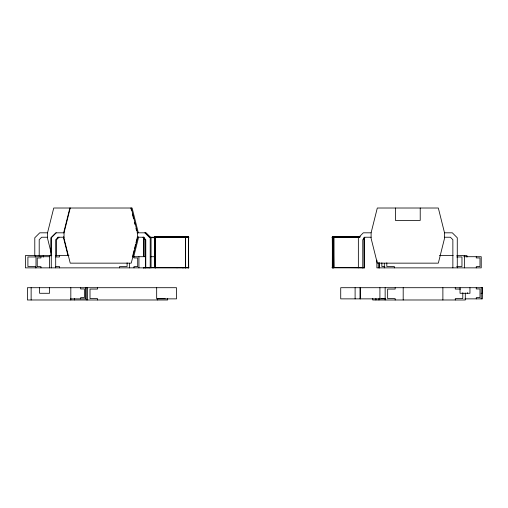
<?xml version="1.0" encoding="UTF-8"?>
<svg xmlns="http://www.w3.org/2000/svg" width="508" height="508" viewBox="0 0 508 508"><rect width="100%" height="100%" fill="white"/><g stroke="black" fill="none" stroke-linecap="round" stroke-linejoin="round"><path stroke-width="0.76" d="M182.861 267.862L183.236 267.494M149.752 237.287L188.76 237.217L154.953 236.969L155.219 267.868L155.156 267.494M183.115 267.576L183.077 267.792M185.477 267.494C185.992 267.665 185.534 268.072 185.738 267.494M188.392 237.23L188.76 237.204L188.392 236.861L188.563 267.824L188.766 267.494L143.554 267.494L143.923 267.849M155.156 267.862L154.851 267.532L188.766 267.494L188.392 267.665M364.065 267.494L364.433 267.526L332.2 267.532L332.562 267.868L332.302 236.969L359.41 237.23M332.562 237.014L332.194 237.23L359.41 237.173M333.807 237.23L333.439 237.223L333.807 236.861L333.807 267.868L333.75 236.868L333.432 237.23L333.75 267.824M362.826 267.665L363.087 267.494M364.433 267.526L364.122 267.862L332.562 267.824L332.194 267.494L364.369 267.526M188.392 236.868L188.766 237.23L188.512 236.88L155.099 236.88L154.845 237.23L155.156 236.868L154.845 237.23L188.659 236.976M185.591 236.88L185.534 267.659M188.392 267.862L188.766 267.494L188.455 267.659M333.432 237.23L333.692 236.88M332.562 237.115L332.194 237.23L359.41 237.065M363.195 267.526L362.941 267.811M154.845 237.23L155.156 236.88L154.864 237.179L188.659 236.982L188.455 267.856M182.975 267.83L183.197 267.602M143.866 267.856L143.548 267.494M333.692 236.944L333.439 237.204L333.75 236.88M51.105 252.628L47.536 238.347L47.536 232.816L53.74 208.013L132.118 208.013L138.322 232.816M63.659 232.816L69.863 208.013M70.231 208.013L64.033 232.816L64.033 238.347L70.231 263.15L131.248 263.15L137.452 238.347L137.452 232.816L131.248 208.013M132.759 255.638L134.074 250.374M134.449 248.869L135.579 244.361M135.953 242.856L137.077 238.347M133.623 257.137L138.322 238.347L138.322 236.766M371.107 232.816L377.304 208.013L438.328 208.013L444.525 232.816L444.525 238.347L438.328 263.15L377.304 263.15L371.107 238.347L371.107 232.816L363.315 232.816L358.356 237.776L358.356 267.868M188.747 267.532L188.392 267.849L25.4 267.868L25.4 255.588L51.772 255.588M332.562 236.868L332.213 237.122M188.512 267.779L188.455 237.014M332.562 267.862L332.505 236.868M143.808 267.843L143.605 267.595M360.185 236.899L332.346 236.944M332.213 237.153L332.562 236.931L332.264 237.23M364.122 237.23L364.331 267.741L332.194 267.494L332.562 267.665M364.122 267.71L364.42 267.545L364.122 267.792M188.697 267.564L188.512 236.982M155.099 267.653L188.697 267.703M363.156 267.57L363.087 267.532M155.099 236.982C154.94 237.306 154.8 236.741 155.219 237.23M143.707 267.792L143.923 267.494L143.923 267.862M185.534 267.824L185.534 236.868L185.534 237.23M364.395 267.627L364.42 237.23M56.242 232.816L51.283 237.776L51.283 267.868M58.179 237.23L55.696 239.713L55.696 267.868M59.049 237.23L56.566 239.713L56.566 256.134M157.963 267.691L158.077 267.494M332.397 237.001L360.185 236.861M185.649 267.824L185.534 236.906L185.738 237.192M364.287 267.779L364.287 237.23L364.179 267.843M333.585 236.963L333.635 267.824L333.75 267.494M143.605 267.653L143.745 267.735M185.534 236.976L185.852 237.23L185.534 237.014M154.915 237.103L155.156 267.824M333.692 267.811L333.692 237.122M47.536 232.816L39.751 232.816L34.785 237.776L34.785 255.988M64.122 232.816L55.874 232.816L50.908 237.776L50.908 255.988M137.077 232.816L146.107 232.816L151.067 237.776L151.067 267.868M444.525 232.816L452.317 232.816L457.276 237.776L457.276 267.868M47.536 237.23L41.681 237.23L39.205 239.713L39.205 256.134M57.804 237.23L64.033 237.23M137.077 237.23L143.44 237.23M371.107 237.23L365.252 237.23L362.769 239.713L362.769 267.868M444.525 237.23L450.38 237.23L452.863 239.713L452.863 267.868M149.752 237.325L155.207 237.325M149.752 237.439L155.207 237.503M150.533 237.573L155.207 237.573M150.533 237.649L155.207 237.731M55.626 255.588L68.967 255.588M439.42 255.588L453.168 255.588M456.755 255.588L466.947 255.588L466.947 257.124M49.581 256.705L36.005 256.705L36.005 267.868M132.41 256.705L145.599 256.705M150.298 256.705L154.997 256.705M463.74 256.705L481.235 256.705L481.235 267.868L376.873 267.868L376.873 260.191M55.721 256.953L59.48 256.953L59.48 255.588M456.698 256.953L461.963 256.953L461.963 266.503L456.698 266.503M55.721 266.503L59.48 266.503L59.48 267.868M384.861 266.503L381.857 266.503L381.857 262.827M149.752 267.665L143.828 267.564M143.923 267.754L149.752 267.754M460.54 289.071L455.282 289.071L455.282 287.706M481.076 293.287L482.6 293.287L482.6 287.706L340.722 287.706L340.722 298.869L385.477 298.869M165.144 298.621L157.632 298.621L157.632 299.987M381.451 298.621L385.21 298.621M70.466 298.869L85.611 298.869L85.611 287.706M464.985 298.869L482.473 298.869L482.473 287.706M155.156 267.71L154.997 236.944M185.534 236.868L185.477 267.862L185.591 236.893M332.505 267.843L332.194 267.494L332.505 267.659M332.346 237.058L332.346 267.779M333.635 267.729L333.451 267.513M332.346 267.703L332.448 236.88M155.099 236.88L155.099 267.843L154.864 267.513M145.244 232.816L150.203 237.776L150.203 267.868M144.869 232.816L149.276 237.23M143.307 237.23L145.783 239.713L145.783 267.868M142.932 237.23L145.415 239.713L145.415 267.868M130.88 208.013L131.445 210.268M132.385 214.027L133.509 218.535M134.449 222.294L135.014 224.549M135.953 228.308L136.519 230.562M67.983 255.638L63.659 238.347L63.659 236.766M481.235 287.706L481.235 298.869M476.275 256.705L476.275 257.943L479.996 257.943L479.996 266.624L476.275 266.624L476.275 267.868M476.275 287.706L476.275 288.95L479.996 288.95L479.996 297.631L476.275 297.631L476.275 298.869M469.951 287.706L469.951 293.287L460.026 293.287L460.026 287.706M467.468 292.671L467.468 293.287M465.296 293.078L465.296 299.987L372.745 299.987L372.745 298.45M464.464 255.588L464.464 267.868M462.794 292.748L462.794 298.621L455.282 298.621L455.282 299.987M442.881 287.706L442.881 299.987M420.218 208.013L420.218 220.415L395.415 220.415L395.415 208.013M403.193 287.706L403.193 299.987M395.167 287.706L395.167 289.071L387.655 289.071L387.655 298.621L395.167 298.621L395.167 299.987M394.335 267.868L394.335 266.503L386.817 266.503L386.817 262.827M385.147 287.706L385.147 299.987M384.315 263.258L384.315 267.868M379.914 287.706L379.914 298.869M379.54 262.655L379.54 267.868M379.355 263.258L379.355 267.868M378.949 298.45L378.949 299.987M378.301 262.655L378.301 267.868M375.914 298.45L375.914 299.987M362.941 267.494L362.883 267.856M360.318 287.706L360.318 298.869M360.07 287.706L360.07 298.869M355.105 287.706L355.105 298.869M177.032 267.862L177.032 267.468L149.752 267.468L149.752 267.862M167.653 298.45L167.653 299.987L27.413 299.987L27.413 287.706L176.517 287.706L176.517 298.869L156.674 298.869L156.674 287.706M143.923 237.23L143.923 256.629M143.866 237.23L143.808 256.629M143.701 237.23L143.701 256.629M143.593 256.629L143.618 237.23L143.548 256.629M138.938 256.705L138.938 267.868M133.979 256.705L133.979 257.943L137.7 257.943L137.7 266.624L133.979 266.624L133.979 267.868M129.61 263.258L129.61 267.868M127.108 262.827L127.108 266.503L119.59 266.503L119.59 267.868M97.517 287.706L97.517 289.071L90.005 289.071L90.005 298.621L97.517 298.621L97.517 299.987M87.503 287.706L87.503 299.987M86.258 287.706L86.258 299.987M80.651 287.706L80.651 288.95L84.372 288.95L84.372 297.631L80.651 297.631L80.651 298.869M74.543 298.45L74.543 299.987M70.822 287.706L70.822 299.987M49.524 287.706L49.524 293.287L39.599 293.287L39.599 287.706M49.46 255.588L49.46 267.868M43.256 255.588L43.256 257.124M40.964 256.705L40.964 257.943L37.243 257.943L37.243 266.624L40.964 266.624L40.964 267.868M35.42 255.588L35.42 256.953L27.902 256.953L27.902 266.503L35.42 266.503L35.42 267.868M31.134 287.706L31.134 299.987"/></g></svg>
